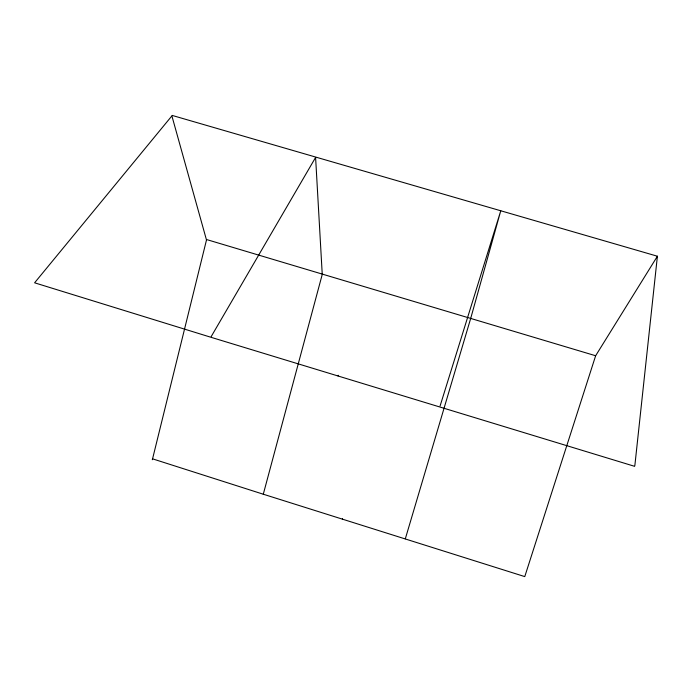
<?xml version="1.0" encoding="UTF-8"?>
<svg xmlns="http://www.w3.org/2000/svg" width="692" height="692" viewBox="0 0 692 692"><rect width="100%" height="100%" fill="white"/><g stroke="black" fill="none" stroke-linecap="round" stroke-linejoin="round"><path stroke-width="1.04" d="M634.849 465.612L657.4 256.222L172.092 115.4M152.456 459.298L206.493 239.986L171.884 115.91L34.6 282.803L210.93 337.272L634.676 466.347M657.4 256.222L595.639 355.749L524.77 576.6L263.289 494.218L322.247 274.421L315.595 157.447L211.19 336.58M405.33 538.783L470.698 318.406L500.774 210.749L440.086 406.005M342.367 519.112L342.505 518.68M338.025 375.955L338.25 375.28M152.283 459.739L152.621 458.857L263.289 494.218M595.639 355.749L206.657 239.562"/></g></svg>
